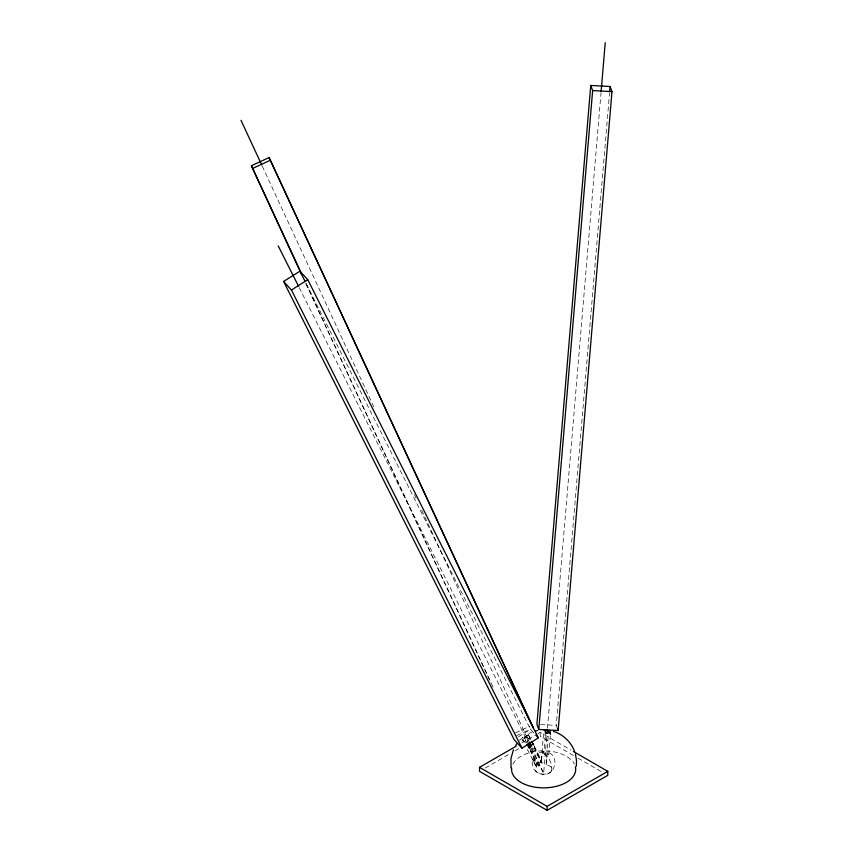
<?xml version="1.0" encoding="UTF-8"?>
<svg xmlns="http://www.w3.org/2000/svg" width="853" height="853" viewBox="0 0 853 853"><rect width="100%" height="100%" fill="white"/><g stroke="black" fill="none" stroke-linecap="round" stroke-linejoin="round"><path stroke-width="0.64" stroke-dasharray="4.26 3.2" d="M543.798 753.092L543.756 752.826A11.462 1.311 -86.9 0 0 541.314 762.337L543.617 732.247M545.344 736.587L543.883 753.913L546.027 754.031A10.599 10.172 -20.1 0 1 547.914 754.51L548.703 754.82L550.313 735.776M531.067 748.326L543.649 773.319L546.773 736.192M547.445 728.238L600.992 93.041M534.287 746.151L541.836 761.143A8.743 7.016 -42.5 0 0 538.893 766.079A9.17 1.216 57.8 0 0 532.965 758.839A9.17 1.216 57.8 0 0 536.484 766.783A8.423 4.862 0 0 0 539.832 773.682A8.423 4.862 0 0 0 551.454 771.176A8.423 4.862 0 0 0 546.155 764.704L548.298 734.753M557.19 727.961L556.241 725.391L609.554 92.924M541.74 757.293L541.858 756.366M539.213 765.045L539.544 764.256M527.74 741.502L526.664 742.675L524.019 736.928L526.738 742.536M528.167 741.022L526.365 736.779A31.401 25.217 -42.5 0 0 522.505 739.892L524.115 743.102M519.445 740.489L523.902 736.544L522.431 737.653M532.613 747.836C537.753 754.521 537.667 754.372 541.634 762.998L545.941 762.742M527.346 749.51L536.484 766.783C534.554 765.642 532.698 756.078 532.357 761.1C531.248 766.751 535.236 773.021 541.015 773.97C554.162 777.925 560.837 757.006 548.138 752.346M518.485 736.821L530.481 729.283L534.404 733.559M521.865 742.888L536.74 734.305M537.891 733.644L540.173 732.322L571.115 750.182M485.24 768.02L509.273 754.137M514.999 750.832L519.573 748.188M530.683 739.668L528.06 733.9L532.016 732.055M515.628 732.78L529.788 726.234M516.673 735.574L531.056 728.931M535.407 765.525L537.155 765.077L530.289 750.192M543.244 751.44L537.177 753.572M541.292 762.251L535.897 762.465L537.155 765.077M540.535 724.549L556.241 725.391M573.408 755.481L540.173 736.299L540.173 732.322M577.993 758.125L602.047 772.018M536.857 754.873L537.166 755.161A11.334 1.493 57.8 0 1 541.634 760.844L541.836 761.143M528.071 733.868L531.11 740.276M306.27 283.772L530.481 729.283M299.232 287.653L528.071 742.377M530.534 749.478L538.893 766.079M530.139 750.086L535.951 762.507L535.172 761.633A5.427 4.35 -42.5 0 1 534.596 759.778M534.245 747.036L541.314 762.337M534.095 747.025L537.507 754.383M541.111 761.889L541.634 762.998M262.276 166.186L374.712 408.8M414.43 494.505L416.104 498.12M421.702 510.19L528.54 740.735M531.899 747.974L543.649 773.319M306.206 283.985L493.077 687.209M305.683 283.196L490.901 682.869M544.246 753.903A11.515 6.643 60 0 1 551.23 763.883A11.515 6.643 60 0 1 549.609 772.786M546.155 764.704A10.854 1.237 -86.9 0 1 547.327 753.817A10.854 1.237 -86.9 0 1 548.671 754.478M522.505 739.892A32.265 4.265 57.8 0 1 526.013 743.187M524.616 737.93A29.599 29.247 -22.1 0 1 528.764 735.211M524.232 737.429A32.872 32.478 -22.1 0 1 528.412 734.764M526.365 736.779A32.947 4.35 57.8 0 1 529.884 740.095M512.888 764.128A32.062 18.51 0 0 1 543.649 750.832A32.062 18.51 0 0 1 574.41 764.128"/><path stroke-width="1.28" d="M576.415 766.165L576.5 760.3L575.402 754.031M590.756 85.449L536.9 724.357L538.787 729.486L558.129 730.531L611.985 91.623L610.098 86.484L590.756 85.449L592.643 90.578L538.787 729.486M545.568 733.921L545.216 730.957A32.99 3.775 -86.9 0 0 543.969 730.083M546.997 733.537L547.338 729.56M601.098 91.719L605.235 42.65M548.468 732.748L548.639 730.754L547.946 730.637A30.281 29.066 -20.1 0 0 544.555 730.296M550.42 734.412L550.27 732.002A32.787 3.753 -86.9 0 0 548.671 730.722M609.671 91.644L610.098 86.484M513.421 749.819L510.958 758.434L511.032 768.02M515.788 745.351L516.758 743.805M283.58 281.458L299.936 271.169L307.794 279.741L538.339 737.845L521.983 748.145L514.124 739.572L283.58 281.458L291.438 290.031L521.983 748.145M291.438 290.031L307.794 279.741M573.408 751.504L607.784 771.347L607.784 775.324L547.125 810.35L479.514 771.315L479.514 767.337L516.14 746.194M479.514 767.337L547.125 806.373L607.784 771.347M301.29 273.738L251.4 165.738L269.1 157.56L533.264 727.908L269.1 157.56M252.52 168.499L270.22 160.321M535.631 730.936L537.571 730.531M592.643 90.578L611.985 91.623M553.522 731.437C563.172 734.433 571.137 742.089 574.623 751.557M535.983 735.275L538.339 737.845M529.446 742.547L531.558 746.076M299.936 271.169L305.118 281.479M531.259 741.652A32.947 4.35 57.8 0 1 533.21 744.008L533.754 745.074M278.259 245.984L298.635 286.459M528.668 743.56L530.47 747.132M527.005 744.296A32.265 4.265 57.8 0 1 529.35 747.111L529.937 748.294M527.655 744.797L529.148 747.964M241.015 120.316L261.711 164.981M529.105 741.939L530.779 745.565M527.453 744.061L528.871 747.132M251.4 165.738L300.725 272.16M557.499 728.814L558.129 730.531M547.125 806.373L547.125 810.35M529.35 747.111A32.147 25.803 -42.5 0 1 533.21 744.008M545.685 732.588A32.702 31.39 -20.1 0 1 550.537 733.047M575.38 766.708A32.062 18.51 0 0 1 544.79 787.841A32.062 18.51 0 0 1 511.672 768.02"/></g></svg>
